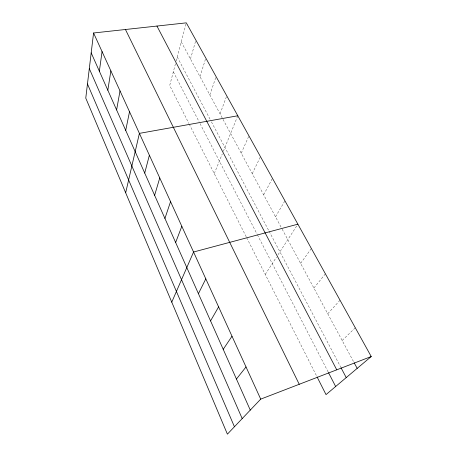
<?xml version="1.0" encoding="UTF-8"?>
<svg xmlns="http://www.w3.org/2000/svg" width="457" height="457" viewBox="0 0 457 457"><rect width="100%" height="100%" fill="white"/><g stroke="black" fill="none" stroke-linecap="round" stroke-linejoin="round"><path stroke-width="0.34" stroke-dasharray="2.29 1.71" d="M175.471 63.734L169.701 85.499L188.907 123.476M176.185 61.044L186.307 22.85M190.466 58.97L195.893 40.142M199.989 76.639L205.816 58.05M209.837 94.925L216.092 76.599M220.04 113.85L226.752 95.827M214.27 173.626L222.279 153.935M223.336 151.336L237.8 115.77M241.233 153.192L248.934 135.855M252.247 173.631L260.479 156.688M263.666 194.825L272.469 178.327M275.52 216.818L284.928 200.806M265.243 274.411L276.474 257.12M278.01 254.76L297.878 224.176M300.609 263.386L311.36 248.499M313.902 288.059L325.395 273.829M327.743 313.742L340.025 300.232M342.156 340.488L355.289 327.778M181.263 41.89L222.679 118.757M223.01 119.368L281.838 228.546M282.169 229.163L353.838 362.178M177.253 57.005L210.134 119.391M211.448 121.882L268.773 230.654M269.104 231.276L340.688 367.097M173.329 71.812L199.092 121.762M200.046 123.601L257.074 234.161M257.394 234.789L328.166 371.992M189.227 124.104L246.369 237.092M246.683 237.72L316.775 376.317"/><path stroke-width="0.69" d="M93.571 32.984L85.767 98.118L227.397 434.15L260.713 399.127L371.233 356.54L186.307 22.85L93.571 32.984L260.713 399.127M99.358 71.206L102.06 51.578M107.823 90.218L110.868 70.875M116.604 109.931L120.014 90.909M125.715 130.394L129.514 111.731M125.669 192.78L139.396 133.375L237.8 115.77M144.715 173.06L149.376 155.231M154.626 195.31L159.756 177.967M164.926 218.44L170.558 201.634M175.642 242.501L181.817 226.295M171.763 302.151L193.557 252.013L297.878 224.176M198.429 293.668L205.81 278.861M210.551 320.9L218.612 306.91M223.216 349.325L232.002 336.238M236.44 379.03L246.02 366.948M371.233 356.54L326.024 394.608L317.095 376.951M354.175 362.795L357.18 368.371M341.013 367.714L346.223 377.602M156.951 26.06L336.752 369.827M328.492 372.626L335.649 386.502M125.447 29.499L299.232 384.286M91.189 52.863L250.276 410.1M89.304 68.59L242.193 418.601M87.464 83.957L234.43 426.758"/></g></svg>
